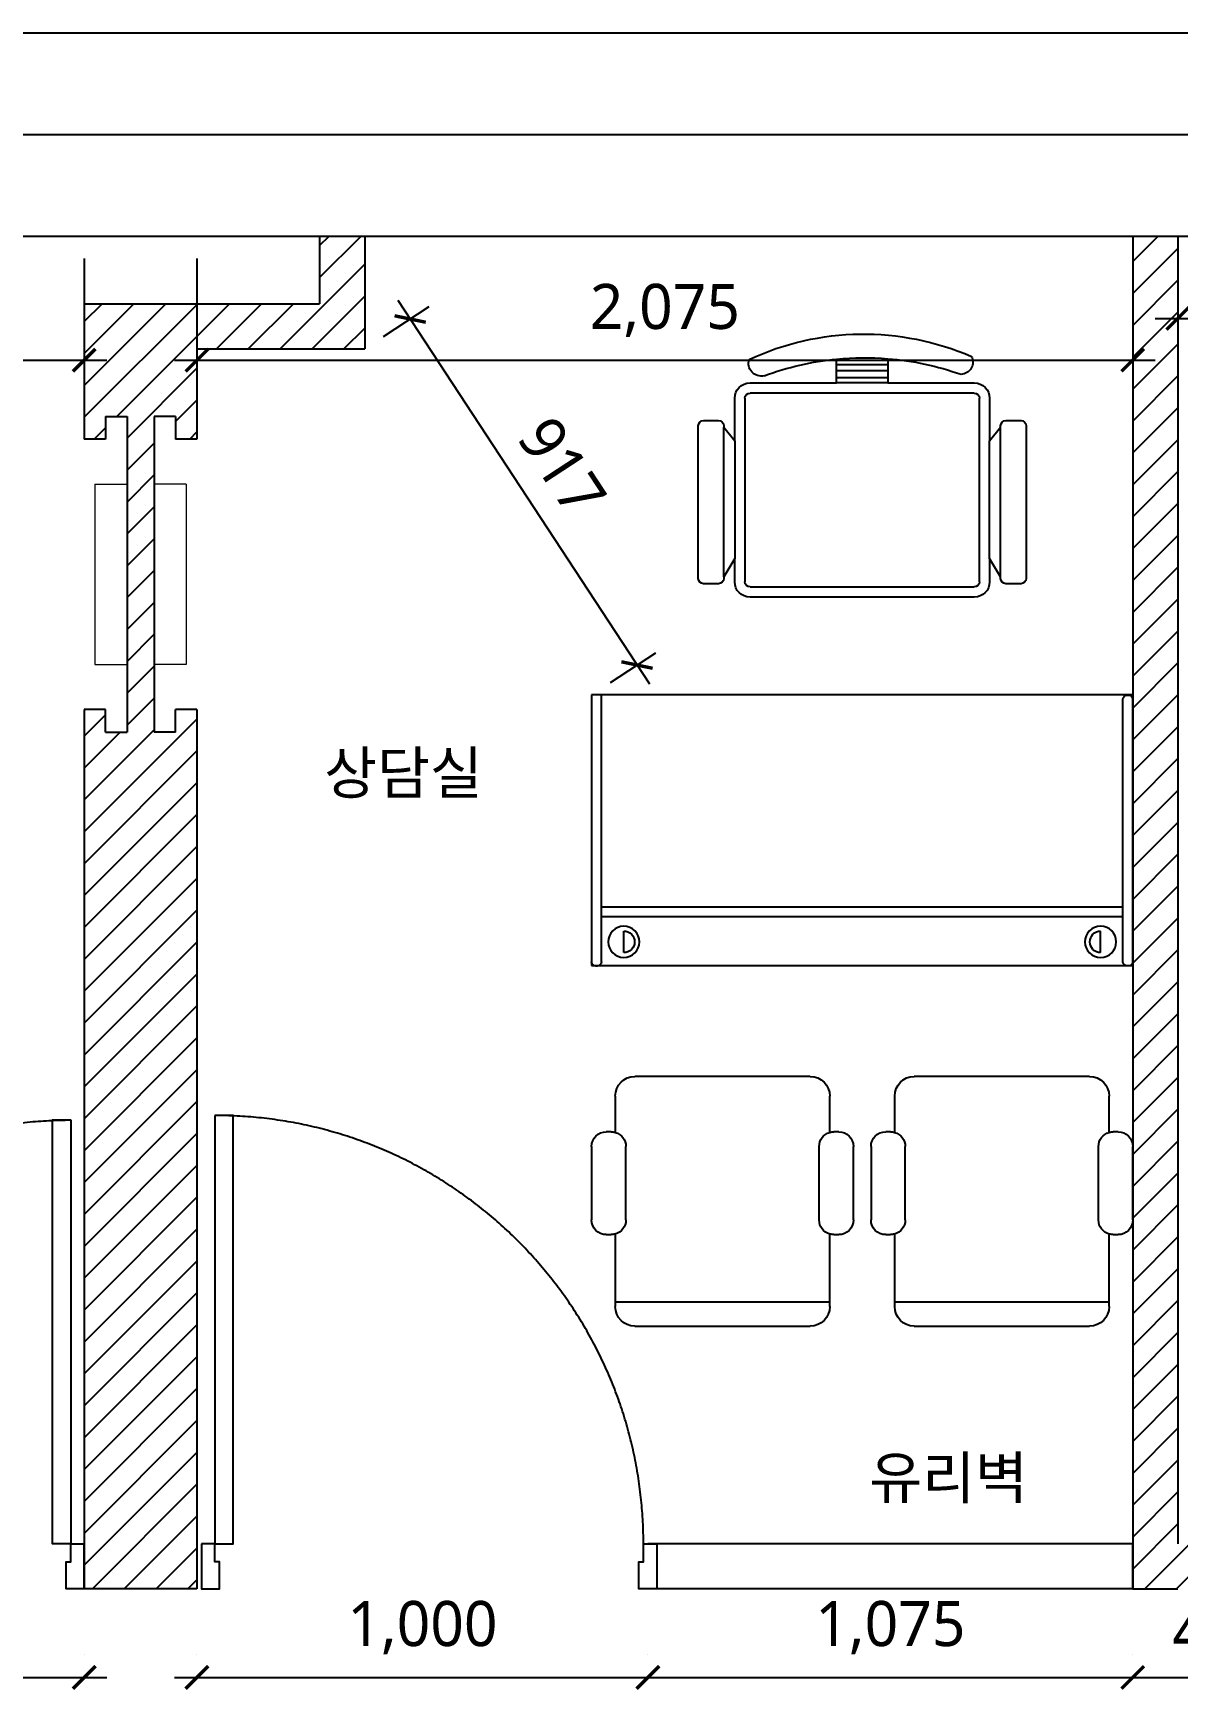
# Model space of a CAD drawing. Header units: metres. Extents: x 11578468 to 47831421, y -58341524 to -14256839.
# Drawn here: x 23875592 to 23878131, y -29081166 to -29077492 of the extents above; entities that cross this region are included whole.
import ezdxf
from ezdxf.enums import TextEntityAlignment as Align

# ---------------------------------------------------------------- set-up
doc = ezdxf.new("R2010")
doc.units = ezdxf.units.M
doc.header["$LTSCALE"] = 50
doc.header["$MEASUREMENT"] = 0
doc.linetypes.add('CENTER2', pattern=[28.575, 19.05, -3.175, 3.175, -3.175])
doc.layers.get('0').update_dxf_attribs({"linetype": 'CONTINUOUS'})
doc.layers.get('DEFPOINTS').update_dxf_attribs({"linetype": 'CONTINUOUS'})
for name, color, linetype in [('0-ELC TEXT', 7, 'CONTINUOUS'), ('3.기호.계단선', 30, 'CONTINUOUS'), ('FUR', 11, 'CONTINUOUS'), ('wall', 3, 'CONTINUOUS'), ('WIN', 4, 'CONTINUOUS'), ('WINDOW', 4, 'CONTINUOUS'), ('家具', 251, 'CONTINUOUS')]:
    doc.layers.add(name, color=color, linetype=linetype)
doc.layers.add('ha', color=8, linetype='CONTINUOUS', lineweight=5)
doc.layers.add('wall2', color=3, linetype='CONTINUOUS', lineweight=25)
doc.styles.add('HY 울릉도 L', font='malgun.ttf')
doc.styles.add('맑은 고딕', font='malgun.ttf')
doc.dimstyles.new('사본 50', dxfattribs={"dimscale": 50, "dimtxt": 2, "dimasz": 1, "dimexe": 1, "dimexo": 1, "dimgap": 1, "dimtad": 1, "dimdec": 0, "dimrnd": 0.05, "dimdsep": 46, "dimlunit": 6, "dimtxsty": 'HY 울릉도 L', "dimblk": 'ARCHTICK', "dimcen": 2.5, "dimdle": 1, "dimclrd": 133, "dimclre": 133, "dimclrt": 30, "dimadec": 0, "dimazin": 0, "dimtfac": 1, "dimtdec": 0, "dimtix": 1, "dimtmove": 2, "dimatfit": 3, "dimldrblk": 'ARCHTICK', "dimfxl": 1, "dimlwd": -1, "dimlwe": -1, "dimarcsym": 0})
pattern_1 = [(45, (0, 25360), (-35.35533906, 35.35533906), [])]

# ---------------------------------------------------------------- blocks, each defined once
blk = doc.blocks.new('*U357')
at = {"layer": 'WIN', "linetype": 'Continuous'}
blk.add_line((60, -25), (4340, -25), dxfattribs=at)
for points in [[(0, -250), (4400, -250), (4400, 200), (0, 200)], [(0, -250), (60, -250), (60, 200), (0, 200)], [(4400, -250), (4340, -250), (4340, 200), (4400, 200)]]:
    blk.add_lwpolyline(points, close=True, dxfattribs=at)
blk = doc.blocks.new('sdagdgds')
at = {"layer": 'WIN', "linetype": 'Continuous'}
blk.add_blockref('*U357', (23731602, -29128457), dxfattribs=at)
blk = doc.blocks.new('$plan$00002539')
at = {"layer": 'FUR', "color": 251}
for p, q in [((581.9, 600), (970.6, 600)), ((1201.4, 600), (1590.1, 600)), ((538.4, 395.7), (538.4, 556.6)), ((1014.1, 556.6), (1014.1, 395.7)), ((1157.9, 395.7), (1157.9, 556.6)), ((1633.6, 556.6), (1633.6, 395.7)), ((538.4, 545.7), (1014.1, 545.7)), ((1157.9, 545.7), (1633.6, 545.7)), ((518.6, 396.9), (529.4, 396.9)), ((1023.1, 396.9), (1033.9, 396.9)), ((1138.1, 396.9), (1148.9, 396.9)), ((1642.6, 396.9), (1653.4, 396.9)), ((486, 201.5), (486, 364.4)), ((562, 364.4), (562, 201.5)), ((990.5, 364.4), (990.5, 201.5)), ((1066.5, 364.4), (1066.5, 201.5)), ((1105.5, 201.5), (1105.5, 364.4)), ((1181.5, 364.4), (1181.5, 201.5)), ((1610, 364.4), (1610, 201.5)), ((1686, 364.4), (1686, 201.5)), ((529.4, 168.9), (518.6, 168.9)), ((538.4, 89.6), (538.4, 170.2)), ((1014.1, 170.2), (1014.1, 89.6)), ((1033.9, 168.9), (1023.1, 168.9)), ((1023.1, 168.9), (1023.1, 168.9)), ((1148.9, 168.9), (1138.1, 168.9)), ((1157.9, 89.6), (1157.9, 170.2)), ((1633.6, 170.2), (1633.6, 89.6)), ((1653.4, 168.9), (1642.6, 168.9)), ((970.6, 46.2), (581.9, 46.2)), ((1590.1, 46.2), (1201.4, 46.2)), ((485.9, -800), (485.9, -200)), ((485.9, -200), (1685.9, -200)), ((494.6, -199), (499, -199)), ((507.6, -207.7), (507.6, -799)), ((1664.2, -207.7), (1664.2, -790.3)), ((1677.2, -199), (1672.9, -199)), ((1685.9, -200), (1685.9, -800)), ((557.3, -228.3), (557.3, -276.1)), ((1614.6, -228.3), (1614.6, -276.1)), ((507.6, -308.6), (1664.2, -308.6)), ((507.6, -330.3), (1664.2, -330.3)), ((582.8, -800), (485.9, -800)), ((582.8, -800), (485.9, -800)), ((1685.9, -800), (582.8, -800)), ((582.8, -800), (582.8, -800)), ((1672.9, -799), (1677.2, -799)), ((1334.6, -1016.8), (837.2, -1016.8)), ((722.5, -1057.8), (722.5, -1396.9)), ((767.7, -1046.5), (733.8, -1046.5)), ((779, -1061.9), (779, -1057.8)), ((803.3, -1102), (779, -1061.9)), ((779, -1061.9), (779, -1393.5)), ((803.3, -1050.7), (803.3, -1102)), ((825.9, -1457.7), (825.9, -1050.7)), ((837.2, -1039.4), (1334.6, -1039.4)), ((1345.9, -1050.7), (1345.9, -1457.7)), ((1368.5, -1102), (1368.5, -1050.7)), ((1392.9, -1061.9), (1368.5, -1102)), ((1392.9, -1057.8), (1392.9, -1061.9)), ((1392.9, -1061.9), (1392.9, -1393.5)), ((1438.1, -1046.5), (1404.2, -1046.5)), ((1449.4, -1396.9), (1449.4, -1057.8)), ((803.3, -1363.5), (803.3, -1102)), ((1368.5, -1102), (1368.5, -1363.5)), ((779, -1393.5), (803.3, -1363.5)), ((779, -1396.9), (779, -1393.5)), ((803.3, -1363.5), (803.3, -1457.7)), ((1368.5, -1457.7), (1368.5, -1363.5)), ((1368.5, -1363.5), (1392.9, -1393.5)), ((1392.9, -1393.5), (1392.9, -1396.9)), ((733.8, -1408.2), (767.7, -1408.2)), ((1404.2, -1408.2), (1438.1, -1408.2)), ((1334.6, -1469), (837.2, -1469)), ((837.2, -1491.6), (1029.3, -1491.6)), ((1142.6, -1491.6), (1029.3, -1491.6)), ((1029.3, -1491.6), (1029.3, -1544.5)), ((1142.6, -1503.1), (1029.3, -1503.1)), ((1142.6, -1545.4), (1142.6, -1491.6)), ((1142.6, -1491.6), (1334.6, -1491.6)), ((1142.6, -1518.5), (1029.3, -1518.5)), ((1142.6, -1531.5), (1029.3, -1531.5))]:
    blk.add_line(p, q, dxfattribs=at)
for centre in [(557.3, -252.2), (1614.6, -252.2)]:
    blk.add_circle(centre, 34.7, dxfattribs=at)
for centre, radius, start, end in [((581.9, 556.6), 43.4, 90, 180), ((970.6, 556.6), 43.4, 0, 90), ((1201.4, 556.6), 43.4, 90, 180), ((1590.1, 556.6), 43.4, 0, 90), ((518.6, 364.4), 32.6, 90, 180), ((529.4, 364.4), 32.6, 73.9721, 90), ((529.4, 364.4), 32.6, 0, 73.9721), ((1023.1, 364.4), 32.6, 106.0279, 180), ((1023.1, 364.4), 32.6, 90, 106.0279), ((1033.9, 364.4), 32.6, 0, 90), ((1138.1, 364.4), 32.6, 90, 180), ((1148.9, 364.4), 32.6, 73.9721, 90), ((1148.9, 364.4), 32.6, 0, 73.9721), ((1642.6, 364.4), 32.6, 106.0279, 180), ((1642.6, 364.4), 32.6, 90, 106.0279), ((1653.4, 364.4), 32.6, 0, 90), ((518.6, 201.5), 32.6, 180, 270), ((529.4, 201.5), 32.6, 286.0279, 0), ((1023.1, 201.5), 32.6, 180, 253.9721), ((1033.9, 201.5), 32.6, 270, 0), ((1138.1, 201.5), 32.6, 180, 270), ((1148.9, 201.5), 32.6, 286.0279, 0), ((1642.6, 201.5), 32.6, 180, 253.9721), ((1653.4, 201.5), 32.6, 270, 0), ((529.4, 201.5), 32.6, 270, 286.0279), ((1023.1, 201.5), 32.6, 253.9721, 270), ((1148.9, 201.5), 32.6, 270, 286.0279), ((1642.6, 201.5), 32.6, 253.9721, 270), ((581.9, 89.6), 43.4, 180, 270), ((970.6, 89.6), 43.4, 270, 0), ((1201.4, 89.6), 43.4, 180, 270), ((1590.1, 89.6), 43.4, 270, 0), ((494.6, -207.7), 8.69, 90, 180), ((499, -207.7), 8.69, 0, 90), ((1672.9, -207.7), 8.69, 90, 180), ((1677.2, -207.7), 8.69, 0, 90), ((557.3, -252.2), 23.9, 270, 90), ((1614.6, -252.2), 23.9, 90, 270), ((1672.9, -790.3), 8.69, 180, 270), ((1677.2, -790.3), 8.69, 270, 0), ((837.2, -1050.7), 33.9, 90, 180), ((1334.6, -1050.7), 33.9, 0, 90), ((733.8, -1057.8), 11.3, 90, 180), ((767.7, -1057.8), 11.3, 0, 90), ((837.2, -1050.7), 11.3, 90, 180), ((1334.6, -1050.7), 11.3, 0, 90), ((1404.2, -1057.8), 11.3, 90, 180), ((1438.1, -1057.8), 11.3, 0, 90), ((733.8, -1396.9), 11.3, 180, 270), ((767.7, -1396.9), 11.3, 270, 0), ((1404.2, -1396.9), 11.3, 180, 270), ((1438.1, -1396.9), 11.3, 270, 0), ((837.2, -1457.7), 33.9, 180, 270), ((837.2, -1457.7), 11.3, 180, 270), ((1334.6, -1457.7), 33.9, 270, 0), ((1334.6, -1457.7), 11.3, 270, 0), ((862.3, -1535.1), 28.4, 77.6258, 197.8047), ((1091.3, -907.2), 640.3, 249.6237, 264.4446), ((1091.3, -907.2), 640.3, 274.5944, 289.5086), ((1304.2, -1537.9), 27.2, 332.4673, 88.0646), ((1089.1, -999), 601, 245.0156, 293.4469), ((1091.3, -907.2), 640.3, 264.4446, 274.5944)]:
    blk.add_arc(centre, radius, start, end, dxfattribs=at)
blk = doc.blocks.new('*U936')
at = {"layer": 'WIN', "linetype": 'Continuous', "transparency": 33554687}
for points in [[(30, 1150), (30, 200), (70, 200), (70, 1150)], [(0, 200), (0, 100), (40, 100), (40, 160), (30, 160), (30, 200)], [(1010, 200), (1010, 100), (970, 100), (970, 160), (980, 160), (980, 200)]]:
    blk.add_lwpolyline(points, close=True, dxfattribs=at)
at = {"layer": 'WIN', "linetype": 'CENTER2', "ltscale": 20, "transparency": 33554687}
blk.add_arc((30, 200), 950, 0, 90, dxfattribs=at)
blk = doc.blocks.new('*U741')
at = {"layer": 'WIN', "linetype": 'Continuous', "transparency": 33554687}
for points in [[(30, 1140), (30, 200), (70, 200), (70, 1140)], [(0, 200), (0, 100), (40, 100), (40, 160), (30, 160), (30, 200)], [(1000, 200), (1000, 100), (960, 100), (960, 160), (970, 160), (970, 200)]]:
    blk.add_lwpolyline(points, close=True, dxfattribs=at)
at = {"layer": 'WIN', "linetype": 'CENTER2', "ltscale": 20, "transparency": 33554687}
blk.add_arc((30, 200), 940, 0, 90, dxfattribs=at)
blk = doc.blocks.new('_ArchTick')
at = {"color": 0, "linetype": 'ByBlock', "const_width": 0.15}
blk.add_lwpolyline([(-0.5, -0.5), (0.5, 0.5)], dxfattribs=at)
blk = doc.blocks.new('*D2124')
at = {"layer": 'DEFPOINTS', "color": 0}
for p in [(23874705.7, -29081138.4), (23875705.7, -29081138.4), (23875705.7, -29081138.4)]:
    blk.add_point(p, dxfattribs=at)
at = {"layer": 'wall', "color": 133, "ltscale": 10}
for p, q in [((23874705.7, -29081088.4), (23874705.7, -29081088.4)), ((23875705.7, -29081088.4), (23875705.7, -29081088.4)), ((23874655.7, -29081138.4), (23875755.7, -29081138.4))]:
    blk.add_line(p, q, dxfattribs=at)
at = {"layer": 'wall', "color": 133, "xscale": 50, "yscale": 50, "zscale": 50, "rotation": 180}
blk.add_blockref('_ArchTick', (23874705.7, -29081138.4), dxfattribs=at)
at = {"layer": 'wall', "color": 133, "xscale": 50, "yscale": 50, "zscale": 50}
blk.add_blockref('_ArchTick', (23875705.7, -29081138.4), dxfattribs=at)
at = {"layer": 'wall', "color": 30, "ltscale": 10, "insert": (23875205.7, -29081028), "char_height": 100, "attachment_point": 5, "style": 'HY 울릉도 L'}
blk.add_mtext('1,000', dxfattribs=at)
blk = doc.blocks.new('*D2145')
at = {"layer": 'DEFPOINTS', "color": 0}
for p in [(23878130.7, -29077942.3), (23878630.7, -29077942.3), (23878630.7, -29078124.7)]:
    blk.add_point(p, dxfattribs=at)
at = {"layer": 'wall', "color": 133, "ltscale": 10}
for p, q in [((23878130.7, -29077992.3), (23878130.7, -29078174.7)), ((23878630.7, -29077992.3), (23878630.7, -29078174.7)), ((23878080.7, -29078124.7), (23878680.7, -29078124.7))]:
    blk.add_line(p, q, dxfattribs=at)
at = {"layer": 'wall', "color": 133, "xscale": 50, "yscale": 50, "zscale": 50, "rotation": 180}
blk.add_blockref('_ArchTick', (23878130.7, -29078124.7), dxfattribs=at)
at = {"layer": 'wall', "color": 133, "xscale": 50, "yscale": 50, "zscale": 50}
blk.add_blockref('_ArchTick', (23878630.7, -29078124.7), dxfattribs=at)
at = {"layer": 'wall', "color": 30, "ltscale": 10, "insert": (23878380.7, -29078023), "char_height": 100, "attachment_point": 5, "style": 'HY 울릉도 L'}
blk.add_mtext('500', dxfattribs=at)
blk = doc.blocks.new('*D2152')
at = {"layer": 'DEFPOINTS', "color": 0}
for p in [(23873627.7, -29077942.3), (23875705.7, -29077942.3), (23875705.7, -29078217.4)]:
    blk.add_point(p, dxfattribs=at)
at = {"layer": 'wall', "color": 133, "ltscale": 10}
for p, q in [((23873627.7, -29077992.3), (23873627.7, -29078267.4)), ((23875705.7, -29077992.3), (23875705.7, -29078267.4)), ((23873577.7, -29078217.4), (23875755.7, -29078217.4))]:
    blk.add_line(p, q, dxfattribs=at)
at = {"layer": 'wall', "color": 133, "xscale": 50, "yscale": 50, "zscale": 50, "rotation": 180}
blk.add_blockref('_ArchTick', (23873627.7, -29078217.4), dxfattribs=at)
at = {"layer": 'wall', "color": 133, "xscale": 50, "yscale": 50, "zscale": 50}
blk.add_blockref('_ArchTick', (23875705.7, -29078217.4), dxfattribs=at)
at = {"layer": 'wall', "color": 30, "ltscale": 10, "insert": (23874666.7, -29078107.3), "char_height": 100, "attachment_point": 5, "style": 'HY 울릉도 L'}
blk.add_mtext('2,078', dxfattribs=at)
blk = doc.blocks.new('*D2153')
at = {"layer": 'DEFPOINTS', "color": 0}
for p in [(23875955.7, -29077942.3), (23878030.7, -29077942.3), (23878030.7, -29078217.4)]:
    blk.add_point(p, dxfattribs=at)
at = {"layer": 'wall', "color": 133, "ltscale": 10}
for p, q in [((23875955.7, -29077992.3), (23875955.7, -29078267.4)), ((23878030.7, -29077992.3), (23878030.7, -29078267.4)), ((23875905.7, -29078217.4), (23878080.7, -29078217.4))]:
    blk.add_line(p, q, dxfattribs=at)
at = {"layer": 'wall', "color": 133, "xscale": 50, "yscale": 50, "zscale": 50, "rotation": 180}
blk.add_blockref('_ArchTick', (23875955.7, -29078217.4), dxfattribs=at)
at = {"layer": 'wall', "color": 133, "xscale": 50, "yscale": 50, "zscale": 50}
blk.add_blockref('_ArchTick', (23878030.7, -29078217.4), dxfattribs=at)
at = {"layer": 'wall', "color": 30, "ltscale": 10, "insert": (23876993.2, -29078107.3), "char_height": 100, "attachment_point": 5, "style": 'HY 울릉도 L'}
blk.add_mtext('2,075', dxfattribs=at)
blk = doc.blocks.new('*D2154')
at = {"layer": 'DEFPOINTS', "color": 0}
for p in [(23875955.7, -29081138.4), (23876955.7, -29081138.4), (23876955.7, -29081138.4)]:
    blk.add_point(p, dxfattribs=at)
at = {"layer": 'wall', "color": 133, "ltscale": 10}
for p, q in [((23875955.7, -29081088.4), (23875955.7, -29081088.4)), ((23876955.7, -29081088.4), (23876955.7, -29081088.4)), ((23875905.7, -29081138.4), (23877005.7, -29081138.4))]:
    blk.add_line(p, q, dxfattribs=at)
at = {"layer": 'wall', "color": 133, "xscale": 50, "yscale": 50, "zscale": 50, "rotation": 180}
blk.add_blockref('_ArchTick', (23875955.7, -29081138.4), dxfattribs=at)
at = {"layer": 'wall', "color": 133, "xscale": 50, "yscale": 50, "zscale": 50}
blk.add_blockref('_ArchTick', (23876955.7, -29081138.4), dxfattribs=at)
at = {"layer": 'wall', "color": 30, "ltscale": 10, "insert": (23876455.7, -29081028), "char_height": 100, "attachment_point": 5, "style": 'HY 울릉도 L'}
blk.add_mtext('1,000', dxfattribs=at)
blk = doc.blocks.new('*D2155')
at = {"layer": 'DEFPOINTS', "color": 0}
for p in [(23876955.7, -29081138.4), (23878030.7, -29081138.4), (23878030.7, -29081138.4)]:
    blk.add_point(p, dxfattribs=at)
at = {"layer": 'wall', "color": 133, "ltscale": 10}
for p, q in [((23876955.7, -29081088.4), (23876955.7, -29081088.4)), ((23878030.7, -29081088.4), (23878030.7, -29081088.4)), ((23876905.7, -29081138.4), (23878080.7, -29081138.4))]:
    blk.add_line(p, q, dxfattribs=at)
at = {"layer": 'wall', "color": 133, "xscale": 50, "yscale": 50, "zscale": 50, "rotation": 180}
blk.add_blockref('_ArchTick', (23876955.7, -29081138.4), dxfattribs=at)
at = {"layer": 'wall', "color": 133, "xscale": 50, "yscale": 50, "zscale": 50}
blk.add_blockref('_ArchTick', (23878030.7, -29081138.4), dxfattribs=at)
at = {"layer": 'wall', "color": 30, "ltscale": 10, "insert": (23877493.2, -29081028), "char_height": 100, "attachment_point": 5, "style": 'HY 울릉도 L'}
blk.add_mtext('1,075', dxfattribs=at)
blk = doc.blocks.new('*D2156')
at = {"layer": 'DEFPOINTS', "color": 0}
for p in [(23878030.7, -29081138.4), (23878430.7, -29081138.4), (23878430.7, -29081138.4)]:
    blk.add_point(p, dxfattribs=at)
at = {"layer": 'wall', "color": 133, "ltscale": 10}
for p, q in [((23878030.7, -29081088.4), (23878030.7, -29081088.4)), ((23878430.7, -29081088.4), (23878430.7, -29081088.4)), ((23877980.7, -29081138.4), (23878480.7, -29081138.4))]:
    blk.add_line(p, q, dxfattribs=at)
at = {"layer": 'wall', "color": 133, "xscale": 50, "yscale": 50, "zscale": 50, "rotation": 180}
blk.add_blockref('_ArchTick', (23878030.7, -29081138.4), dxfattribs=at)
at = {"layer": 'wall', "color": 133, "xscale": 50, "yscale": 50, "zscale": 50}
blk.add_blockref('_ArchTick', (23878430.7, -29081138.4), dxfattribs=at)
at = {"layer": 'wall', "color": 30, "ltscale": 10, "insert": (23878230.7, -29081036.7), "char_height": 100, "attachment_point": 5, "style": 'HY 울릉도 L'}
blk.add_mtext('400', dxfattribs=at)
blk = doc.blocks.new('*D2186')
at = {"layer": 'DEFPOINTS', "color": 0}
for p in [(23876327.7, -29078192.3), (23876931.5, -29078893.5), (23876830.7, -29078959.6)]:
    blk.add_point(p, dxfattribs=at)
at = {"layer": 'wall', "color": 133, "ltscale": 10}
for p, q in [((23876369.5, -29078164.9), (23876470.3, -29078098.8)), ((23876401.1, -29078084.4), (23876958.9, -29078935.3)), ((23876872.5, -29078932.1), (23876973.3, -29078866.1))]:
    blk.add_line(p, q, dxfattribs=at)
at = {"layer": 'wall', "color": 133, "xscale": 50, "yscale": 50, "zscale": 50}
for p, rotation in [((23876428.5, -29078126.2), 123.2470624008855), ((23876931.5, -29078893.5), 303.2470624008855)]:
    blk.add_blockref('_ArchTick', p, dxfattribs=dict(at, rotation=rotation))
at = {"layer": 'wall', "color": 30, "ltscale": 10, "insert": (23876765.2, -29078454), "char_height": 100, "attachment_point": 5, "rotation": 303.2471, "style": 'HY 울릉도 L'}
blk.add_mtext('917', dxfattribs=at)

msp = doc.modelspace()

# ---------------------------------------------------------------- hatches: boundary and pattern name
at = {"layer": 'wall', "ltscale": 10}
h = msp.add_hatch(dxfattribs=at)
h.set_pattern_fill('_USER', color=256, scale=50, angle=45, pattern_type=0)
h.set_pattern_definition(pattern_1)
h.paths.add_polyline_path([(23875955.7, -29078992.3), (23875908.2, -29078992.3), (23875908.2, -29079042.3), (23875860.7, -29079042.3), (23875860.7, -29078342.3), (23875908.2, -29078342.3), (23875908.2, -29078392.3), (23875955.7, -29078392.3), (23875955.7, -29078192.3), (23876327.7, -29078192.3), (23876327.7, -29077942.3), (23876227.7, -29077942.3), (23876227.7, -29078092.3), (23875705.7, -29078092.3), (23875705.7, -29078392.3), (23875753.2, -29078392.3), (23875753.2, -29078342.3), (23875800.7, -29078342.3), (23875800.7, -29079042.3), (23875753.2, -29079042.3), (23875753.2, -29078992.3), (23875705.7, -29078992.3), (23875705.7, -29080842.3), (23875705.7, -29080942.3), (23875955.7, -29080942.3)])
h = msp.add_hatch(dxfattribs=at)
h.set_pattern_fill('_USER', color=256, scale=50, angle=45, pattern_type=0)
h.set_pattern_definition(pattern_1)
h.paths.add_polyline_path([(23878130.7, -29077942.3), (23878030.7, -29077942.3), (23878030.7, -29080942.3), (23878130.7, -29080942.3), (23878430.7, -29080942.3), (23878430.7, -29080842.3), (23878130.7, -29080842.3)])
h.paths.add_polyline_path([(23879430.7, -29077942.3), (23879330.7, -29077942.3), (23879330.7, -29080942.3), (23879430.7, -29080942.3)])

# ---------------------------------------------------------------- linework, layer by layer
at = {"layer": 'ha'}
for p, q in [((23875729.4, -29078492.3), (23875729.4, -29078892.3)), ((23875729.4, -29078492.3), (23875800.7, -29078492.3)), ((23875931.9, -29078492.3), (23875860.7, -29078492.3)), ((23875931.9, -29078492.3), (23875931.9, -29078892.3)), ((23875729.4, -29078892.3), (23875800.7, -29078892.3)), ((23875931.9, -29078892.3), (23875860.7, -29078892.3))]:
    msp.add_line(p, q, dxfattribs=at)
at = {"layer": 'wall', "ltscale": 10}
for p, q in [((23876227.7, -29077942.3), (23876227.7, -29078092.3)), ((23876227.7, -29077942.3), (23876327.7, -29077942.3)), ((23876327.7, -29077942.3), (23876327.7, -29078192.3)), ((23875705.7, -29078092.3), (23876227.7, -29078092.3)), ((23875955.7, -29078192.3), (23876327.7, -29078192.3)), ((23875753.2, -29078342.3), (23875753.2, -29078392.3)), ((23875753.2, -29078342.3), (23875800.7, -29078342.3)), ((23875800.7, -29078342.3), (23875800.7, -29079042.3)), ((23875860.7, -29078342.3), (23875860.7, -29079042.3)), ((23875908.2, -29078342.3), (23875860.7, -29078342.3)), ((23875908.2, -29078342.3), (23875908.2, -29078392.3)), ((23875753.2, -29078392.3), (23875705.7, -29078392.3)), ((23875955.7, -29078392.3), (23875908.2, -29078392.3)), ((23875753.2, -29078992.3), (23875705.7, -29078992.3)), ((23875753.2, -29079042.3), (23875753.2, -29078992.3)), ((23875955.7, -29078992.3), (23875908.2, -29078992.3)), ((23875908.2, -29079042.3), (23875908.2, -29078992.3)), ((23875753.2, -29079042.3), (23875800.7, -29079042.3)), ((23875908.2, -29079042.3), (23875860.7, -29079042.3)), ((23875705.7, -29080942.3), (23875705.7, -29080842.3)), ((23875955.7, -29080942.3), (23875705.7, -29080942.3)), ((23878030.7, -29080942.3), (23878130.7, -29080942.3))]:
    msp.add_line(p, q, dxfattribs=at)
msp.add_lwpolyline([(23875955.7, -29077942.3), (23875955.7, -29077942.3), (23875957.2, -29077942.3)], dxfattribs=at)
at = {"layer": 'wall2'}
for p, q in [((23878030.7, -29077942.3), (23878030.7, -29080942.3)), ((23878130.7, -29077942.3), (23878130.7, -29080842.3)), ((23875705.7, -29078092.3), (23875705.7, -29078392.3)), ((23875955.7, -29078192.3), (23875955.7, -29078392.3)), ((23875705.7, -29078992.3), (23875705.7, -29080842.3)), ((23875955.7, -29078992.3), (23875955.7, -29080942.3))]:
    msp.add_line(p, q, dxfattribs=at)
at = {"layer": 'WINDOW'}
for p, q in [((23878030.7, -29080842.3), (23876955.7, -29080842.3)), ((23876975.7, -29080842.3), (23876975.7, -29080942.3)), ((23878030.7, -29080942.3), (23878030.7, -29080842.3)), ((23878030.7, -29080942.3), (23876955.7, -29080942.3))]:
    msp.add_line(p, q, dxfattribs=at)

# ---------------------------------------------------------------- block references
at = {"layer": '3.기호.계단선'}
msp.add_blockref('sdagdgds', (142425.7, 50764.7), dxfattribs=at)
at = {"layer": 'WIN', "linetype": 'Continuous', "xscale": -1}
msp.add_blockref('*U741', (23875705.7, -29081042.3), dxfattribs=at)
at = {"layer": 'WIN', "linetype": 'Continuous'}
msp.add_blockref('*U936', (23875965.7, -29081042.3), dxfattribs=at)
at = {"layer": '家具', "xscale": -1, "rotation": 179.9999999995477}
msp.add_blockref('$plan$00002539', (23876344.8, -29079759.6), dxfattribs=at)

# ---------------------------------------------------------------- texts
at = {"layer": '0-ELC TEXT', "style": '맑은 고딕'}
for s, p in [('상담실', (23876413.6, -29079132.6)), ('유리벽', (23877622.3, -29080695.4))]:
    msp.add_text(s, height=93.33, rotation=360, dxfattribs=at).set_placement(p, align=Align.MIDDLE_CENTER)

# ---------------------------------------------------------------- dimensions: what is measured, and where the dimension line sits
at = {"layer": 'wall', "ltscale": 10}
for base, p1, p2, picture, middle in [((23875705.7, -29078217.4), (23873627.7, -29077942.3), (23875705.7, -29077942.3), '*D2152', (23874666.7, -29078107.3)), ((23878030.7, -29078217.4), (23875955.7, -29077942.3), (23878030.7, -29077942.3), '*D2153', (23876993.2, -29078107.3)), ((23878630.7, -29078124.7), (23878130.7, -29077942.3), (23878630.7, -29077942.3), '*D2145', (23878380.7, -29078023)), ((23875705.7, -29081138.4), (23874705.7, -29081138.4), (23875705.7, -29081138.4), '*D2124', (23875205.7, -29081028)), ((23876955.7, -29081138.4), (23875955.7, -29081138.4), (23876955.7, -29081138.4), '*D2154', (23876455.7, -29081028)), ((23878030.7, -29081138.4), (23876955.7, -29081138.4), (23878030.7, -29081138.4), '*D2155', (23877493.2, -29081028)), ((23878430.7, -29081138.4), (23878030.7, -29081138.4), (23878430.7, -29081138.4), '*D2156', (23878230.7, -29081036.7))]:
    dim = msp.add_linear_dim(base=base, p1=p1, p2=p2, dimstyle='사본 50', dxfattribs=at)
    dim.commit()
    dim.dimension.update_dxf_attribs({"geometry": picture, "text_midpoint": middle})
dim = msp.add_aligned_dim(p1=(23876327.7, -29078192.3), p2=(23876830.7, -29078959.6), distance=120.5, dimstyle='사본 50', dxfattribs=at)
dim.commit()
dim.dimension.update_dxf_attribs({"geometry": '*D2186', "text_midpoint": (23876765.2, -29078454)})

doc.saveas('drawing.dxf')
